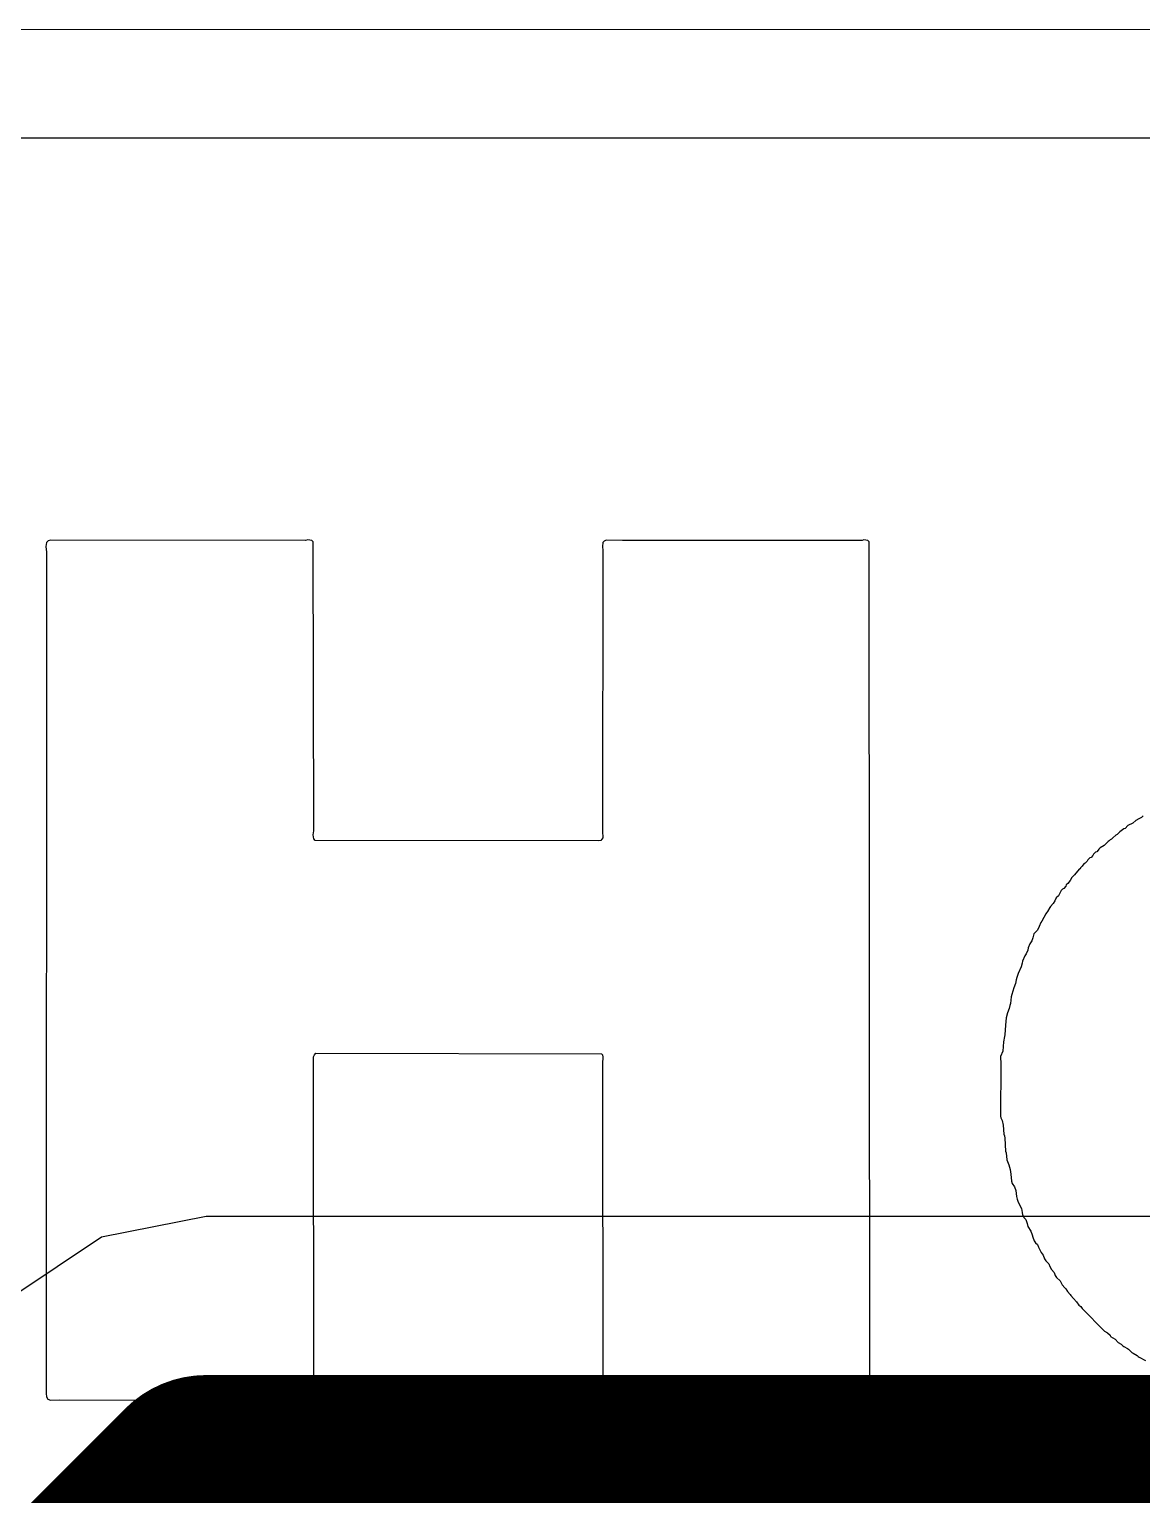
# Model space of a CAD drawing. Header units: inches. Extents: x 0 to 12.8, y -0.1 to 3.7.
# Drawn here: x 0.4612 to 0.5337, y 1.5861 to 1.6816 of the extents above; entities that cross this region are included whole.
import ezdxf

# ---------------------------------------------------------------- set-up
doc = ezdxf.new("R2010")
doc.units = ezdxf.units.IN
doc.header["$MEASUREMENT"] = 0
doc.layers.add('Bottom Overlay', color=54, linetype='Continuous')
doc.layers.add('Top Layer', color=1, linetype='Continuous')

msp = doc.modelspace()

# ---------------------------------------------------------------- linework, layer by layer
at = {"layer": 'Bottom Overlay'}
for p, q in [((0.717089, 1.681598), (0.392428, 1.681561)), ((0.403388, 1.674525), (0.710221, 1.674507)), ((0.462281, 1.648143), (0.462244, 1.647884)), ((0.462392, 1.648254), (0.462281, 1.648143)), ((0.46254, 1.648291), (0.462392, 1.648254)), ((0.479185, 1.648272), (0.46254, 1.648291)), ((0.479333, 1.648309), (0.479185, 1.648272)), ((0.479592, 1.648272), (0.479333, 1.648309)), ((0.479684, 1.64818), (0.479592, 1.648272)), ((0.479721, 1.629333), (0.479684, 1.64818)), ((0.498569, 1.648143), (0.498532, 1.647884)), ((0.498661, 1.648235), (0.498569, 1.648143)), ((0.498791, 1.648291), (0.498661, 1.648235)), ((0.499846, 1.648272), (0.498791, 1.648291)), ((0.499883, 1.648272), (0.499846, 1.648272)), ((0.515472, 1.648272), (0.499883, 1.648272)), ((0.515583, 1.648309), (0.515472, 1.648272)), ((0.515842, 1.648272), (0.515583, 1.648309)), ((0.515935, 1.64818), (0.515842, 1.648272)), ((0.515972, 1.592749), (0.515935, 1.64818)), ((0.462244, 1.647884), (0.462281, 1.647513)), ((0.462281, 1.647513), (0.462263, 1.592656)), ((0.498532, 1.647884), (0.498569, 1.647624)), ((0.498569, 1.647624), (0.49855, 1.629314)), ((0.533319, 1.630017), (0.533116, 1.629851)), ((0.533505, 1.630129), (0.533319, 1.630017)), ((0.53369, 1.630203), (0.533505, 1.630129)), ((0.533801, 1.630314), (0.53369, 1.630203)), ((0.479684, 1.629073), (0.479721, 1.629333)), ((0.479721, 1.628814), (0.479684, 1.629073)), ((0.49855, 1.629314), (0.498569, 1.628888)), ((0.532023, 1.629055), (0.53182, 1.628888)), ((0.532098, 1.629092), (0.532023, 1.629055)), ((0.532283, 1.629277), (0.532098, 1.629092)), ((0.532542, 1.629462), (0.532283, 1.629277)), ((0.532616, 1.629499), (0.532542, 1.629462)), ((0.532801, 1.629684), (0.532616, 1.629499)), ((0.533116, 1.629851), (0.532801, 1.629684)), ((0.479814, 1.628721), (0.479721, 1.628814)), ((0.498291, 1.628685), (0.479814, 1.628721)), ((0.498439, 1.628721), (0.498291, 1.628685)), ((0.498569, 1.628888), (0.498439, 1.628721)), ((0.530764, 1.627981), (0.53069, 1.627944)), ((0.530857, 1.628073), (0.530764, 1.627981)), ((0.530894, 1.628148), (0.530857, 1.628073)), ((0.530987, 1.62824), (0.530894, 1.628148)), ((0.531246, 1.628388), (0.530987, 1.62824)), ((0.531505, 1.628648), (0.531246, 1.628388)), ((0.531579, 1.628685), (0.531505, 1.628648)), ((0.531653, 1.628758), (0.531579, 1.628685)), ((0.531727, 1.628796), (0.531653, 1.628758)), ((0.53182, 1.628888), (0.531727, 1.628796)), ((0.52982, 1.627037), (0.529709, 1.626926)), ((0.529857, 1.627111), (0.52982, 1.627037)), ((0.52995, 1.627203), (0.529857, 1.627111)), ((0.530024, 1.62724), (0.52995, 1.627203)), ((0.530154, 1.62737), (0.530024, 1.62724)), ((0.530191, 1.627444), (0.530154, 1.62737)), ((0.53032, 1.627574), (0.530191, 1.627444)), ((0.530394, 1.627611), (0.53032, 1.627574)), ((0.530524, 1.62774), (0.530394, 1.627611)), ((0.530561, 1.627814), (0.530524, 1.62774)), ((0.53069, 1.627944), (0.530561, 1.627814)), ((0.529043, 1.626111), (0.528876, 1.625907)), ((0.529154, 1.626296), (0.529043, 1.626111)), ((0.52932, 1.626463), (0.529154, 1.626296)), ((0.529617, 1.626833), (0.52932, 1.626463)), ((0.529691, 1.62687), (0.529617, 1.626833)), ((0.529709, 1.626926), (0.529691, 1.62687)), ((0.528265, 1.625111), (0.528117, 1.624963)), ((0.52845, 1.625444), (0.528265, 1.625111)), ((0.528543, 1.625537), (0.52845, 1.625444)), ((0.528617, 1.625574), (0.528543, 1.625537)), ((0.528747, 1.625741), (0.528617, 1.625574)), ((0.528783, 1.625815), (0.528747, 1.625741)), ((0.528876, 1.625907), (0.528783, 1.625815)), ((0.52771, 1.624334), (0.527562, 1.624075)), ((0.527747, 1.624408), (0.52771, 1.624334)), ((0.527932, 1.624593), (0.527747, 1.624408)), ((0.528043, 1.624778), (0.527932, 1.624593)), ((0.528117, 1.624963), (0.528043, 1.624778)), ((0.527117, 1.623371), (0.527006, 1.623112)), ((0.527191, 1.623445), (0.527117, 1.623371)), ((0.527451, 1.623926), (0.527191, 1.623445)), ((0.527487, 1.624), (0.527451, 1.623926)), ((0.527562, 1.624075), (0.527487, 1.624)), ((0.526599, 1.622371), (0.526543, 1.622168)), ((0.526673, 1.62263), (0.526599, 1.622371)), ((0.526914, 1.622871), (0.526673, 1.62263)), ((0.527006, 1.623112), (0.526914, 1.622871)), ((0.526173, 1.621316), (0.526118, 1.62126)), ((0.526266, 1.621557), (0.526173, 1.621316)), ((0.526303, 1.621705), (0.526266, 1.621557)), ((0.526414, 1.621964), (0.526303, 1.621705)), ((0.526543, 1.622168), (0.526414, 1.621964)), ((0.52584, 1.620464), (0.525636, 1.620038)), ((0.525895, 1.620705), (0.52584, 1.620464)), ((0.525932, 1.620853), (0.525895, 1.620705)), ((0.52608, 1.621186), (0.525932, 1.620853)), ((0.526118, 1.62126), (0.52608, 1.621186)), ((0.52547, 1.61939), (0.525358, 1.619094)), ((0.525525, 1.619631), (0.52547, 1.61939)), ((0.525562, 1.619779), (0.525525, 1.619631)), ((0.525636, 1.620038), (0.525562, 1.619779)), ((0.525192, 1.61852), (0.525136, 1.618094)), ((0.525229, 1.618668), (0.525192, 1.61852)), ((0.525358, 1.619094), (0.525229, 1.618668)), ((0.525062, 1.617761), (0.524951, 1.617465)), ((0.525099, 1.617946), (0.525062, 1.617761)), ((0.525136, 1.618094), (0.525099, 1.617946)), ((0.524822, 1.616669), (0.524784, 1.616039)), ((0.524859, 1.61715), (0.524822, 1.616669)), ((0.524951, 1.617465), (0.524859, 1.61715)), ((0.524692, 1.615577), (0.524636, 1.614966)), ((0.524748, 1.615928), (0.524692, 1.615577)), ((0.524784, 1.616039), (0.524748, 1.615928)), ((0.479703, 1.614614), (0.479758, 1.614744)), ((0.479721, 1.592638), (0.479703, 1.614614)), ((0.479758, 1.614744), (0.479851, 1.614836)), ((0.479851, 1.614836), (0.498476, 1.614799)), ((0.498476, 1.614799), (0.498532, 1.614744)), ((0.498532, 1.614744), (0.498569, 1.614595)), ((0.524636, 1.614966), (0.524488, 1.614632)), ((0.524488, 1.614632), (0.524507, 1.614132)), ((0.498569, 1.614595), (0.49855, 1.61417)), ((0.49855, 1.61417), (0.498569, 1.59286)), ((0.524507, 1.614132), (0.524488, 1.610744)), ((0.524488, 1.610744), (0.524525, 1.610633)), ((0.524525, 1.610633), (0.524599, 1.610448)), ((0.524599, 1.610448), (0.524673, 1.610152)), ((0.524673, 1.610152), (0.52471, 1.60956)), ((0.52471, 1.60956), (0.524748, 1.609449)), ((0.524748, 1.609449), (0.524784, 1.6093)), ((0.524784, 1.6093), (0.524822, 1.608449)), ((0.524822, 1.608449), (0.524859, 1.608338)), ((0.524859, 1.608338), (0.524896, 1.607893)), ((0.524896, 1.607893), (0.525044, 1.60756)), ((0.525044, 1.60756), (0.525118, 1.607264)), ((0.525118, 1.607264), (0.525173, 1.606949)), ((0.525173, 1.606949), (0.52521, 1.606505)), ((0.52521, 1.606505), (0.525247, 1.606357)), ((0.525247, 1.606357), (0.525396, 1.606134)), ((0.525396, 1.606134), (0.525488, 1.605894)), ((0.525488, 1.605894), (0.525544, 1.605505)), ((0.525544, 1.605505), (0.525581, 1.60532)), ((0.525581, 1.60532), (0.525655, 1.605135)), ((0.525655, 1.605135), (0.525858, 1.604709)), ((0.525858, 1.604709), (0.525895, 1.60445)), ((0.525895, 1.60445), (0.525932, 1.604302)), ((0.525932, 1.604302), (0.526043, 1.604116)), ((0.526043, 1.604116), (0.526154, 1.604005)), ((0.526154, 1.604005), (0.526229, 1.603746)), ((0.526229, 1.603746), (0.526284, 1.603543)), ((0.526284, 1.603543), (0.526469, 1.603246)), ((0.526469, 1.603246), (0.526562, 1.603006)), ((0.526562, 1.603006), (0.526599, 1.602858)), ((0.526599, 1.602858), (0.526691, 1.602617)), ((0.526691, 1.602617), (0.526784, 1.602487)), ((0.526784, 1.602487), (0.526895, 1.602376)), ((0.526895, 1.602376), (0.526969, 1.602191)), ((0.526969, 1.602191), (0.527154, 1.601858)), ((0.527154, 1.601858), (0.527265, 1.601673)), ((0.527265, 1.601673), (0.527358, 1.601432)), ((0.527358, 1.601432), (0.527451, 1.601302)), ((0.527451, 1.601302), (0.527636, 1.601117)), ((0.527636, 1.601117), (0.52771, 1.600932)), ((0.52771, 1.600932), (0.527821, 1.600747)), ((0.527821, 1.600747), (0.527987, 1.600543)), ((0.527987, 1.600543), (0.528061, 1.600358)), ((0.528061, 1.600358), (0.528154, 1.600229)), ((0.528154, 1.600229), (0.528376, 1.600006)), ((0.528376, 1.600006), (0.528524, 1.599747)), ((0.528524, 1.599747), (0.528691, 1.599544)), ((0.528691, 1.599544), (0.528747, 1.599488)), ((0.528747, 1.599488), (0.528858, 1.599303)), ((0.528858, 1.599303), (0.529043, 1.599118)), ((0.529043, 1.599118), (0.52908, 1.599044)), ((0.52908, 1.599044), (0.529246, 1.59884)), ((0.529246, 1.59884), (0.52945, 1.598636)), ((0.52945, 1.598636), (0.529487, 1.598562)), ((0.529487, 1.598562), (0.529561, 1.598488)), ((0.529561, 1.598488), (0.529598, 1.598414)), ((0.529598, 1.598414), (0.529728, 1.598321)), ((0.529728, 1.598321), (0.52982, 1.598192)), ((0.52982, 1.598192), (0.531283, 1.596729)), ((0.531283, 1.596729), (0.531468, 1.596618)), ((0.531468, 1.596618), (0.531635, 1.596452)), ((0.531635, 1.596452), (0.531672, 1.596378)), ((0.531672, 1.596378), (0.531968, 1.596192)), ((0.531968, 1.596192), (0.532172, 1.595989)), ((0.532172, 1.595989), (0.532357, 1.595878)), ((0.532357, 1.595878), (0.532468, 1.595767)), ((0.532468, 1.595767), (0.532542, 1.59573)), ((0.532542, 1.59573), (0.532764, 1.595581)), ((0.532764, 1.595581), (0.532838, 1.595544)), ((0.532838, 1.595544), (0.53306, 1.595322)), ((0.53306, 1.595322), (0.533134, 1.595285)), ((0.533134, 1.595285), (0.533393, 1.595137)), ((0.533393, 1.595137), (0.533468, 1.595063)), ((0.533468, 1.595063), (0.533542, 1.595026)), ((0.533542, 1.595026), (0.533949, 1.594804)), ((0.462263, 1.592656), (0.4623, 1.592434)), ((0.479647, 1.592342), (0.479721, 1.592638)), ((0.498569, 1.59286), (0.498532, 1.592749)), ((0.498532, 1.592749), (0.498569, 1.592638)), ((0.498569, 1.592638), (0.498606, 1.592378)), ((0.515935, 1.592378), (0.515972, 1.592749)), ((0.4623, 1.592434), (0.462374, 1.592286)), ((0.462374, 1.592286), (0.462559, 1.592212)), ((0.462559, 1.592212), (0.463151, 1.592249)), ((0.463151, 1.592249), (0.479536, 1.59223)), ((0.479536, 1.59223), (0.479647, 1.592342)), ((0.498606, 1.592378), (0.498698, 1.592249)), ((0.498698, 1.592249), (0.498846, 1.592212)), ((0.498846, 1.592212), (0.499439, 1.592249)), ((0.499439, 1.592249), (0.515787, 1.59223)), ((0.515787, 1.59223), (0.515935, 1.592378))]:
    msp.add_line(p, q, dxfattribs=at)
at = {"layer": 'Top Layer'}
for p, q in [((0.47271, 1.604204), (0.465882, 1.602845)), ((0.472711, 1.604203), (0.47271, 1.604204)), ((0.605542, 1.604203), (0.472711, 1.604203)), ((0.465882, 1.602845), (0.460094, 1.598977))]:
    msp.add_line(p, q, dxfattribs=at)
for points in [[(0.449519, 1.563169, 0.015, 0.015, 0), (0.47271, 1.586361, 0.015, 0.015, 0)], [(0.47271, 1.586361, 0.015, 0.015, 0), (0.612933, 1.586361, 0.015, 0.015, 0)]]:
    msp.add_lwpolyline(points, format="xyseb", dxfattribs=at)
msp.add_lwpolyline([(0.46896, 1.586361, 0.0075, 0.0075, 1), (0.47646, 1.586361, 0.0075, 0.0075, 1)], format="xyseb", close=True, dxfattribs=at)
msp.add_lwpolyline([(0.46896, 1.586361, 0.0075, 0.0075, 1), (0.47646, 1.586361, 0.0075, 0.0075, 1)], format="xyseb", close=True, dxfattribs=at)

doc.saveas('drawing.dxf')
